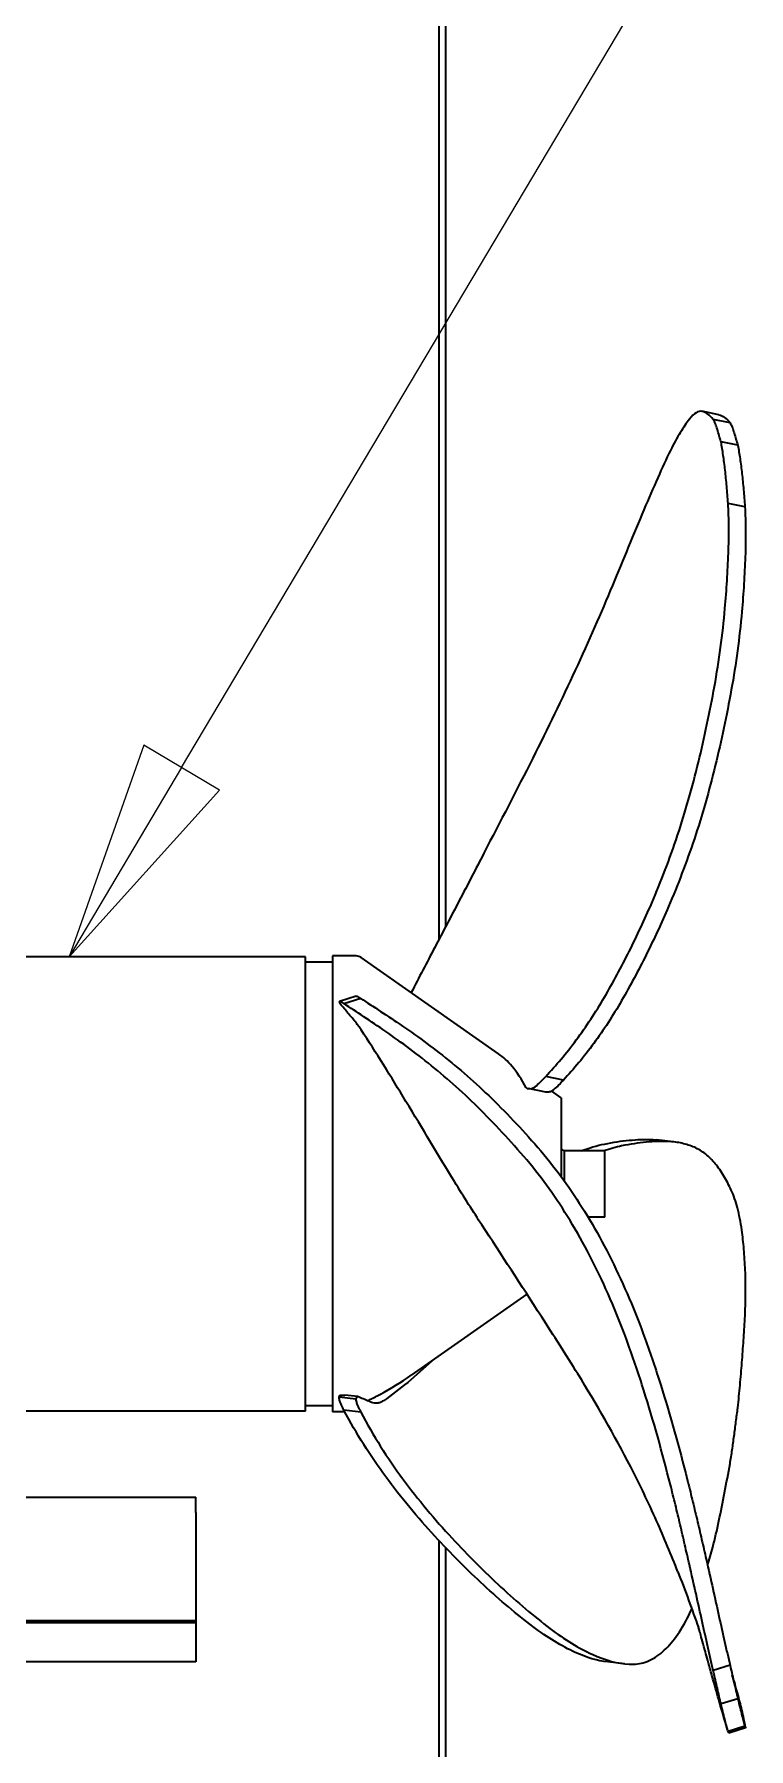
# Model space of a CAD drawing. Header units: millimetres. Extents: x 0 to 42050, y 0 to 29700.
# Drawn here: x 24491 to 24897, y 20908 to 21882 of the extents above; entities that cross this region are included whole.
import ezdxf

# ---------------------------------------------------------------- set-up
doc = ezdxf.new("R2010")
doc.units = ezdxf.units.MM
doc.header["$LTSCALE"] = 50
doc.layers.add('Symbol', color=7, linetype='Continuous', lineweight=18)
doc.layers.add('Visible', color=7, linetype='Continuous', lineweight=35)

# ---------------------------------------------------------------- blocks, each defined once
blk = doc.blocks.new('Balloon18')
at = {"layer": 'Symbol'}
for p, q in [((491.489, 429.307), (497.931, 440.148)), ((491.059, 429.562), (490.211, 427.158)), ((491.918, 429.051), (491.059, 429.562)), ((491.489, 429.307), (490.211, 427.158)), ((490.211, 427.158), (491.918, 429.051))]:
    blk.add_line(p, q, dxfattribs=at)
at = {"layer": 'Symbol', "flags": 128}
blk.add_lwpolyline([(491.059, 429.562), (490.211, 427.158), (491.918, 429.051), (491.059, 429.562)], dxfattribs=at)
at = {"layer": 'Symbol'}
blk.add_solid([(491.059, 429.562), (490.211, 427.158), (491.918, 429.051), (491.059, 429.562)], dxfattribs=at)

msp = doc.modelspace()

# ---------------------------------------------------------------- linework, layer by layer
at = {"layer": 'Visible', "color": 9, "true_color": 0xc0c0c0}
for p, q in [((24720.73, 21368), (24720.73, 26112.33)), ((24724.48, 21375.16), (24724.48, 26112.33)), ((24720.73, 20552.33), (24720.73, 21026.18)), ((24724.48, 20552.33), (24724.48, 21022.21))]:
    msp.add_line(p, q, dxfattribs=at)
at = {"layer": 'Visible'}
for p, q in [((24879.55, 21665.85), (24870.01, 21667.78)), ((24885.96, 21661.17), (24876.43, 21663.09)), ((24890.38, 21648.44), (24880.85, 21650.36)), ((24894.41, 21613.53), (24884.87, 21615.45)), ((24644.75, 21357.88), (24397.12, 21357.88)), ((24644.75, 21099.88), (24644.75, 21357.88)), ((24660.12, 21358.38), (24660.12, 21099.38)), ((24673.54, 21358.38), (24660.12, 21358.38)), ((24660.12, 21354.88), (24644.75, 21354.88)), ((24754.44, 21302.84), (24676.41, 21357.48)), ((24673.62, 21335.59), (24664.1, 21332.59)), ((24676.21, 21334.24), (24666.69, 21331.25)), ((24791.32, 21287.91), (24781.25, 21289.94)), ((24781.3, 21281.02), (24771.24, 21283.05)), ((24790.12, 21277.86), (24784.71, 21281.64)), ((24790.12, 21277.86), (24790.12, 21232.92)), ((24853.7, 21252.78), (24844.15, 21253.86)), ((24791.82, 21247.68), (24790.12, 21248.84)), ((24791.82, 21247.68), (24791.82, 21230.59)), ((24814.82, 21247.68), (24791.82, 21247.68)), ((24814.82, 21210.08), (24814.82, 21247.68)), ((24814.82, 21210.08), (24805.28, 21210.08)), ((24770.59, 21166.23), (24704.78, 21120.15)), ((24716.7, 21128.38), (24716.56, 21128.4)), ((24673.41, 21106.58), (24663.89, 21107.66)), ((24674.51, 21108.04), (24667.07, 21108.89)), ((24644.75, 21099.88), (24397.12, 21099.88)), ((24660.12, 21102.88), (24644.75, 21102.88)), ((24667.17, 21099.38), (24660.12, 21099.38)), ((24676.21, 21099.23), (24666.69, 21100.3)), ((23902.62, 21050.88), (24582.62, 21050.88)), ((24582.62, 21042.2), (24582.62, 21050.88)), ((24582.62, 21042.2), (24582.62, 20980.65)), ((23897.62, 20979.78), (24582.62, 20979.78)), ((24582.62, 20980.65), (23902.62, 20980.65)), ((24582.62, 20980.65), (24582.62, 20979.78)), ((24582.62, 20979.78), (24582.62, 20957.33)), ((24582.62, 20957.33), (23907.62, 20957.33)), ((24826.02, 20956.24), (24816.48, 20957.31)), ((24885.96, 20955.43), (24876.43, 20952.44)), ((24890.38, 20936.45), (24880.85, 20933.45)), ((24894.41, 20920.82), (24884.87, 20917.83)), ((24894.8, 20919.88), (24885.26, 20916.88))]:
    msp.add_line(p, q, dxfattribs=at)
msp.add_arc((24673.54, 21353.38), 5, 55, 90, dxfattribs=at)
for points, knots in [([(24862.87, 21663.23), (24862.01, 21662.14), (24861.15, 21660.95), (24859.41, 21658.41), (24858.53, 21657.06), (24857.64, 21655.62)], [0.000001, 0.000001, 0.000001, 0.000001, 1.175222, 1.175222, 2.350446, 2.350446, 2.350446, 2.350446]), ([(24870.12, 21667.75), (24869.02, 21668.01), (24867.87, 21667.75), (24865.44, 21666.24), (24864.18, 21664.98), (24862.87, 21663.23)], [0.000002, 0.000002, 0.000002, 0.000002, 1.800219, 1.800219, 3.600307, 3.600307, 3.600307, 3.600307]), ([(24876.43, 21663.09), (24875.41, 21664.39), (24874.38, 21665.43), (24872.28, 21666.99), (24871.21, 21667.5), (24870.12, 21667.75)], [0.000004, 0.000004, 0.000004, 0.000004, 1.79112, 1.79112, 3.582223, 3.582223, 3.582223, 3.582223]), ([(24878.74, 21657.43), (24878.4, 21658.62), (24878.04, 21659.69), (24877.27, 21661.59), (24876.86, 21662.41), (24876.43, 21663.09)], [0.000004, 0.000004, 0.000004, 0.000004, 0.808198, 0.808198, 1.616313, 1.616313, 1.616313, 1.616313]), ([(24879.65, 21665.83), (24880.74, 21665.58), (24881.81, 21665.07), (24883.91, 21663.51), (24884.94, 21662.47), (24885.96, 21661.17)], [0.000001, 0.000001, 0.000001, 0.000001, 1.791098, 1.791098, 3.582213, 3.582213, 3.582213, 3.582213]), ([(24885.96, 21661.17), (24886.39, 21660.48), (24886.8, 21659.67), (24887.57, 21657.77), (24887.93, 21656.7), (24888.27, 21655.51)], [0.000001, 0.000001, 0.000001, 0.000001, 0.80822, 0.80822, 1.61652, 1.61652, 1.61652, 1.61652]), ([(24857.64, 21655.62), (24856.75, 21654.18), (24855.85, 21652.61), (24854, 21649.25), (24853.05, 21647.44), (24852.09, 21645.53)], [0.000002, 0.000002, 0.000002, 0.000002, 1.175454, 1.175454, 2.350919, 2.350919, 2.350919, 2.350919]), ([(24880.85, 21650.36), (24880.48, 21651.53), (24880.12, 21652.7), (24879.42, 21655.05), (24879.07, 21656.24), (24878.74, 21657.43)], [-1.613107, -1.613107, -1.613107, -1.613107, -0.806555, -0.806555, -0.000004, -0.000004, -0.000004, -0.000004]), ([(24883.17, 21634.29), (24882.84, 21637.24), (24882.49, 21640.07), (24881.71, 21645.43), (24881.3, 21647.97), (24880.85, 21650.36)], [0.000003, 0.000003, 0.000003, 0.000003, 1.301687, 1.301687, 2.603729, 2.603729, 2.603729, 2.603729]), ([(24888.27, 21655.51), (24888.6, 21654.32), (24888.94, 21653.13), (24889.65, 21650.78), (24890.01, 21649.61), (24890.38, 21648.44)], [-1.613103, -1.613103, -1.613103, -1.613103, -0.806552, -0.806552, 0, 0, 0, 0]), ([(24852.09, 21645.53), (24847.46, 21636.05), (24842.47, 21624.7), (24834.18, 21605.07), (24831.24, 21597.96), (24825.29, 21583.57), (24822.31, 21576.33), (24819.18, 21568.84)], [0.000003, 0.000003, 0.000003, 0.000003, 5.648415, 5.648415, 8.575673, 8.575673, 11.302645, 11.302645, 11.302645, 11.302645]), ([(24890.38, 21648.44), (24890.82, 21646.05), (24891.24, 21643.51), (24892.02, 21638.14), (24892.38, 21635.32), (24892.7, 21632.37)], [0, 0, 0, 0, 1.302647, 1.302647, 2.604932, 2.604932, 2.604932, 2.604932]), ([(24884.87, 21615.45), (24884.63, 21618.76), (24884.36, 21621.99), (24883.79, 21628.28), (24883.49, 21631.33), (24883.17, 21634.29)], [0.000002, 0.000002, 0.000002, 0.000002, 1.302366, 1.302366, 2.604723, 2.604723, 2.604723, 2.604723]), ([(24892.7, 21632.37), (24893.02, 21629.41), (24893.33, 21626.36), (24893.9, 21620.07), (24894.16, 21616.84), (24894.41, 21613.53)], [0.000001, 0.000001, 0.000001, 0.000001, 1.302368, 1.302368, 2.60474, 2.60474, 2.60474, 2.60474]), ([(24885.04, 21587.09), (24885.23, 21592.18), (24885.31, 21597.13), (24885.25, 21606.64), (24885.11, 21611.17), (24884.87, 21615.45)], [0.000001, 0.000001, 0.000001, 0.000001, 1.624881, 1.624881, 3.249819, 3.249819, 3.249819, 3.249819]), ([(24894.41, 21613.53), (24894.65, 21609.25), (24894.79, 21604.71), (24894.85, 21595.21), (24894.77, 21590.26), (24894.58, 21585.16)], [0.000001, 0.000001, 0.000001, 0.000001, 1.62498, 1.62498, 3.249907, 3.249907, 3.249907, 3.249907]), ([(24883.09, 21555.81), (24883.56, 21561.13), (24883.95, 21566.4), (24884.59, 21576.84), (24884.84, 21582), (24885.04, 21587.09)], [0.000002, 0.000002, 0.000002, 0.000002, 1.620427, 1.620427, 3.240877, 3.240877, 3.240877, 3.240877]), ([(24894.58, 21585.16), (24894.39, 21580.08), (24894.14, 21574.92), (24893.5, 21564.48), (24893.11, 21559.2), (24892.65, 21553.89)], [0.000001, 0.000001, 0.000001, 0.000001, 1.620498, 1.620498, 3.240963, 3.240963, 3.240963, 3.240963]), ([(24819.18, 21568.84), (24812.68, 21553.28), (24805.6, 21537.15), (24790.39, 21504.21), (24782.33, 21487.58), (24773.89, 21470.77)], [0.000001, 0.000001, 0.000001, 0.000001, 5.680705, 5.680705, 11.356125, 11.356125, 11.356125, 11.356125]), ([(24877.12, 21511.52), (24878.45, 21518.83), (24879.61, 21526.21), (24881.6, 21541.03), (24882.43, 21548.45), (24883.09, 21555.81)], [0.000004, 0.000004, 0.000004, 0.000004, 2.243539, 2.243539, 4.486837, 4.486837, 4.486837, 4.486837]), ([(24892.65, 21553.89), (24891.98, 21546.53), (24891.16, 21539.11), (24889.17, 21524.29), (24888.02, 21516.9), (24886.68, 21509.59)], [0.000001, 0.000001, 0.000001, 0.000001, 2.243193, 2.243193, 4.486655, 4.486655, 4.486655, 4.486655]), ([(24868.01, 21468.46), (24869.72, 21475.53), (24871.33, 21482.65), (24874.37, 21497.02), (24875.79, 21504.25), (24877.12, 21511.52)], [0.000002, 0.000002, 0.000002, 0.000002, 2.233555, 2.233555, 4.467325, 4.467325, 4.467325, 4.467325]), ([(24886.68, 21509.59), (24885.36, 21502.32), (24883.94, 21495.09), (24880.91, 21480.72), (24879.3, 21473.6), (24877.59, 21466.53)], [0.000002, 0.000002, 0.000002, 0.000002, 2.2338, 2.2338, 4.467446, 4.467446, 4.467446, 4.467446]), ([(24773.89, 21470.77), (24764.82, 21452.67), (24755.37, 21434.7), (24741.5, 21407.76), (24736.89, 21398.87), (24727.53, 21380.95), (24722.87, 21372.1), (24718.24, 21363.26)], [0.000009, 0.000009, 0.000009, 0.000009, 6.114029, 6.114029, 9.18447, 9.18447, 12.193645, 12.193645, 12.193645, 12.193645]), ([(24856.14, 21426.92), (24858.36, 21433.58), (24860.46, 21440.39), (24864.42, 21454.26), (24866.28, 21461.31), (24868.01, 21468.46)], [0.000001, 0.000001, 0.000001, 0.000001, 2.261044, 2.261044, 4.523338, 4.523338, 4.523338, 4.523338]), ([(24877.59, 21466.53), (24875.85, 21459.38), (24874, 21452.33), (24870.03, 21438.46), (24867.93, 21431.65), (24865.7, 21424.99)], [0.000001, 0.000001, 0.000001, 0.000001, 2.26293, 2.26293, 4.524736, 4.524736, 4.524736, 4.524736]), ([(24841.45, 21388.3), (24844.11, 21394.48), (24846.66, 21400.8), (24851.55, 21413.66), (24853.9, 21420.23), (24856.14, 21426.92)], [0.000001, 0.000001, 0.000001, 0.000001, 2.259754, 2.259754, 4.521776, 4.521776, 4.521776, 4.521776]), ([(24865.7, 21424.99), (24863.45, 21418.31), (24861.1, 21411.75), (24856.21, 21398.88), (24853.66, 21392.56), (24851.01, 21386.38)], [0.000001, 0.000001, 0.000001, 0.000001, 2.268701, 2.268701, 4.536626, 4.536626, 4.536626, 4.536626]), ([(24814.62, 21334.97), (24819.53, 21343.4), (24824.21, 21352.06), (24833.16, 21369.86), (24837.41, 21378.98), (24841.45, 21388.3)], [0.000002, 0.000002, 0.000002, 0.000002, 3.437567, 3.437567, 6.867309, 6.867309, 6.867309, 6.867309]), ([(24851.01, 21386.38), (24846.98, 21377.05), (24842.75, 21367.92), (24833.88, 21350.12), (24829.24, 21341.44), (24824.39, 21333)], [0.000001, 0.000001, 0.000001, 0.000001, 3.425072, 3.425072, 6.857187, 6.857187, 6.857187, 6.857187]), ([(24665.03, 21332.27), (24664.75, 21332.47), (24664.51, 21332.58), (24664.12, 21332.63), (24663.98, 21332.57), (24663.89, 21332.42)], [0.0005972, 0.0005972, 0.0005972, 0.0005972, 0.2454142, 0.2454142, 0.4898773, 0.4898773, 0.4898773, 0.4898773]), ([(24663.89, 21332.42), (24663.91, 21332.35), (24663.94, 21332.26), (24664.02, 21332.07), (24664.06, 21331.96), (24664.17, 21331.73), (24664.24, 21331.61), (24664.37, 21331.37), (24664.43, 21331.26), (24664.5, 21331.14)], [0, 0, 0, 0, 0.0408521, 0.0408521, 0.083366, 0.083366, 0.1274584, 0.1274584, 0.1666946, 0.1666946, 0.1666946, 0.1666946]), ([(24673.54, 21320.38), (24672, 21322.29), (24670.47, 21324.14), (24667.45, 21327.73), (24665.96, 21329.47), (24664.5, 21331.14)], [0.001312, 0.001312, 0.001312, 0.001312, 0.931703, 0.931703, 1.862326, 1.862326, 1.862326, 1.862326]), ([(24666.69, 21331.25), (24666.42, 21331.39), (24666.15, 21331.55), (24665.6, 21331.89), (24665.32, 21332.08), (24665.03, 21332.27)], [-0.4890792, -0.4890792, -0.4890792, -0.4890792, -0.2448374, -0.2448374, -0.0009437, -0.0009437, -0.0009437, -0.0009437]), ([(24718.24, 21294.53), (24708.7, 21302.41), (24699.25, 21309.35), (24681.79, 21321.43), (24673.69, 21326.66), (24666.69, 21331.25)], [0.000083, 0.000083, 0.000083, 0.000083, 6.183109, 6.183109, 12.189603, 12.189603, 12.189603, 12.189603]), ([(24673.62, 21335.59), (24673.68, 21335.61), (24673.75, 21335.61), (24674.03, 21335.57), (24674.27, 21335.46), (24674.56, 21335.27)], [0.1418625, 0.1418625, 0.1418625, 0.1418625, 0.2446374, 0.2446374, 0.4891649, 0.4891649, 0.4891649, 0.4891649]), ([(24674.56, 21335.27), (24674.84, 21335.07), (24675.12, 21334.89), (24675.67, 21334.55), (24675.94, 21334.39), (24676.21, 21334.24)], [-0.4882855, -0.4882855, -0.4882855, -0.4882855, -0.2441805, -0.2441805, -0.0000988, -0.0000988, -0.0000988, -0.0000988]), ([(24676.21, 21334.24), (24683.23, 21329.66), (24691.37, 21324.45), (24708.91, 21312.4), (24718.4, 21305.47), (24727.98, 21297.6)], [0.000072, 0.000072, 0.000072, 0.000072, 5.978885, 5.978885, 12.144169, 12.144169, 12.144169, 12.144169]), ([(24781.25, 21289.94), (24787.13, 21296.16), (24792.96, 21303.06), (24804.26, 21318.24), (24809.59, 21326.34), (24814.62, 21334.97)], [0.000057, 0.000057, 0.000057, 0.000057, 3.371229, 3.371229, 6.741121, 6.741121, 6.741121, 6.741121]), ([(24824.39, 21333), (24819.43, 21324.37), (24814.17, 21316.26), (24802.98, 21301.06), (24797.2, 21294.15), (24791.32, 21287.91)], [0.000002, 0.000002, 0.000002, 0.000002, 3.51442, 3.51442, 7.031379, 7.031379, 7.031379, 7.031379]), ([(24676.41, 21316.46), (24675.93, 21317.19), (24675.43, 21317.9), (24674.48, 21319.2), (24674, 21319.82), (24673.54, 21320.38)], [0.0016391, 0.0016391, 0.0016391, 0.0016391, 0.2738858, 0.2738858, 0.5474137, 0.5474137, 0.5474137, 0.5474137]), ([(24744.99, 21205.59), (24740.18, 21212.89), (24734.98, 21221.17), (24720.52, 21244.78), (24711.31, 21260.29), (24693.5, 21289.6), (24684.99, 21303.32), (24676.41, 21316.46)], [6.121966, 6.121966, 6.121966, 6.121966, 9.132761, 9.132761, 13.943232, 13.943232, 18.237405, 18.237405, 18.237405, 18.237405]), ([(24770.09, 21283.47), (24767.65, 21288.23), (24765, 21292.29), (24759.71, 21298.58), (24757.12, 21300.96), (24754.44, 21302.84)], [0, 0, 0, 0, 2.165665, 2.165665, 4.040341, 4.040341, 4.040341, 4.040341]), ([(24773.89, 21238.36), (24764.82, 21249.5), (24755.37, 21259.65), (24741.5, 21273.72), (24736.89, 21278.16), (24727.53, 21286.69), (24722.87, 21290.71), (24718.24, 21294.53)], [0.000009, 0.000009, 0.000009, 0.000009, 6.114029, 6.114029, 9.184469, 9.184469, 12.193644, 12.193644, 12.193644, 12.193644]), ([(24727.98, 21297.6), (24732.61, 21293.8), (24737.25, 21289.8), (24746.58, 21281.32), (24751.19, 21276.89), (24765.1, 21262.79), (24774.54, 21252.61), (24783.59, 21241.41)], [0.000019, 0.000019, 0.000019, 0.000019, 2.988914, 2.988914, 6.032583, 6.032583, 12.090279, 12.090279, 12.090279, 12.090279]), ([(24775.97, 21284.65), (24776.87, 21285.46), (24777.77, 21286.31), (24779.53, 21288.08), (24780.4, 21288.99), (24781.25, 21289.94)], [0.0000786, 0.0000786, 0.0000786, 0.0000786, 0.4986626, 0.4986626, 0.9951281, 0.9951281, 0.9951281, 0.9951281]), ([(24770.09, 21283.47), (24770.09, 21283.47), (24770.1, 21283.46), (24770.11, 21283.45), (24770.11, 21283.45), (24770.12, 21283.44)], [0.000289142, 0.000289142, 0.000289142, 0.000289142, 0.0036532, 0.0036532, 0.007127886, 0.007127886, 0.007127886, 0.007127886]), ([(24770.12, 21283.44), (24771.01, 21282.99), (24771.99, 21282.85), (24774, 21283.26), (24775.01, 21283.79), (24775.97, 21284.65)], [0.000092, 0.000092, 0.000092, 0.000092, 0.525067, 0.525067, 1.049994, 1.049994, 1.049994, 1.049994]), ([(24786.05, 21282.62), (24785.61, 21282.22), (24785.16, 21281.89), (24784.16, 21281.34), (24783.62, 21281.13), (24782.47, 21280.9), (24781.88, 21280.9), (24781.3, 21281.02)], [0.0000108, 0.0000108, 0.0000108, 0.0000108, 0.2419617, 0.2419617, 0.5242347, 0.5242347, 0.8375173, 0.8375173, 0.8375173, 0.8375173]), ([(24791.32, 21287.91), (24790.47, 21286.96), (24789.6, 21286.04), (24787.84, 21284.27), (24786.95, 21283.43), (24786.05, 21282.62)], [0.0000113, 0.0000113, 0.0000113, 0.0000113, 0.497344, 0.497344, 0.9946676, 0.9946676, 0.9946676, 0.9946676]), ([(24814.62, 21251.54), (24819.53, 21252.54), (24824.21, 21253.25), (24833.16, 21254.1), (24837.41, 21254.24), (24841.45, 21254.09)], [0.000002, 0.000002, 0.000002, 0.000002, 3.437567, 3.437567, 6.867309, 6.867309, 6.867309, 6.867309]), ([(24851.01, 21253.01), (24846.98, 21253.16), (24842.75, 21253.02), (24833.88, 21252.16), (24829.24, 21251.44), (24824.39, 21250.44)], [0.000001, 0.000001, 0.000001, 0.000001, 3.425072, 3.425072, 6.857187, 6.857187, 6.857187, 6.857187]), ([(24865.7, 21249.67), (24863.45, 21250.63), (24861.1, 21251.39), (24856.21, 21252.5), (24853.66, 21252.86), (24851.01, 21253.01)], [0.000001, 0.000001, 0.000001, 0.000001, 2.268701, 2.268701, 4.536626, 4.536626, 4.536626, 4.536626]), ([(24783.59, 21241.41), (24791.99, 21230.93), (24800.01, 21219.22), (24815.15, 21193.16), (24822.22, 21178.93), (24828.73, 21163.71)], [0.000005, 0.000005, 0.000005, 0.000005, 5.690823, 5.690823, 11.381703, 11.381703, 11.381703, 11.381703]), ([(24877.59, 21240.34), (24875.85, 21242.48), (24874, 21244.34), (24870.03, 21247.45), (24867.93, 21248.71), (24865.7, 21249.67)], [0.000001, 0.000001, 0.000001, 0.000001, 2.26293, 2.26293, 4.524736, 4.524736, 4.524736, 4.524736]), ([(24819.18, 21160.71), (24812.68, 21175.95), (24805.6, 21190.17), (24790.39, 21216.22), (24782.33, 21227.91), (24773.89, 21238.36)], [0.000001, 0.000001, 0.000001, 0.000001, 5.680705, 5.680705, 11.356125, 11.356125, 11.356125, 11.356125]), ([(24886.68, 21225.29), (24885.36, 21228.17), (24883.94, 21230.86), (24880.91, 21235.88), (24879.3, 21238.2), (24877.59, 21240.34)], [0.000002, 0.000002, 0.000002, 0.000002, 2.2338, 2.2338, 4.467446, 4.467446, 4.467446, 4.467446]), ([(24892.65, 21202.55), (24891.98, 21207.2), (24891.16, 21211.44), (24889.17, 21219.04), (24888.02, 21222.4), (24886.68, 21225.29)], [0.000001, 0.000001, 0.000001, 0.000001, 2.243193, 2.243193, 4.486655, 4.486655, 4.486655, 4.486655]), ([(24856.28, 21008.6), (24852.6, 21018.03), (24848.54, 21027.84), (24839.63, 21047.81), (24834.72, 21058.06), (24820.28, 21086.16), (24810.13, 21103.71), (24792.75, 21131.89), (24785.8, 21142.73), (24767.41, 21171.12), (24756.01, 21188.88), (24744.99, 21205.59)], [0, 0, 0, 0, 3.17625, 3.17625, 6.58482, 6.58482, 12.664891, 12.664891, 16.537914, 16.537914, 22.845538, 22.845538, 22.845538, 22.845538]), ([(24894.58, 21179.92), (24894.39, 21184.04), (24894.14, 21187.99), (24893.5, 21195.54), (24893.11, 21199.14), (24892.65, 21202.55)], [0.000001, 0.000001, 0.000001, 0.000001, 1.620498, 1.620498, 3.240963, 3.240963, 3.240963, 3.240963]), ([(24894.41, 21152.29), (24894.65, 21157.3), (24894.79, 21162.14), (24894.85, 21171.4), (24894.77, 21175.8), (24894.58, 21179.92)], [0.000001, 0.000001, 0.000001, 0.000001, 1.62498, 1.62498, 3.249907, 3.249907, 3.249907, 3.249907]), ([(24828.73, 21163.71), (24831.88, 21156.33), (24834.89, 21148.64), (24840.83, 21132.25), (24843.76, 21123.53), (24852.03, 21097.26), (24857.01, 21079.24), (24861.65, 21061)], [0.000001, 0.000001, 0.000001, 0.000001, 2.751589, 2.751589, 5.671398, 5.671398, 11.33562, 11.33562, 11.33562, 11.33562]), ([(24852.09, 21058), (24847.46, 21076.24), (24842.47, 21094.26), (24834.18, 21120.57), (24831.24, 21129.34), (24825.29, 21145.72), (24822.31, 21153.37), (24819.18, 21160.71)], [0.000003, 0.000003, 0.000003, 0.000003, 5.648415, 5.648415, 8.575673, 8.575673, 11.302645, 11.302645, 11.302645, 11.302645]), ([(24892.7, 21127.39), (24893.02, 21131.6), (24893.33, 21135.79), (24893.9, 21144.1), (24894.16, 21148.22), (24894.41, 21152.29)], [0.000001, 0.000001, 0.000001, 0.000001, 1.302368, 1.302368, 2.60474, 2.60474, 2.60474, 2.60474]), ([(24716.7, 21128.38), (24712.08, 21124.02), (24707.47, 21119.93), (24698.26, 21112.36), (24693.67, 21108.86), (24689.07, 21105.68)], [-5.309394, -5.309394, -5.309394, -5.309394, -2.654545, -2.654545, -0.000035, -0.000035, -0.000035, -0.000035]), ([(24890.38, 21101.75), (24890.82, 21106.06), (24891.24, 21110.36), (24892.02, 21118.92), (24892.38, 21123.17), (24892.7, 21127.39)], [0, 0, 0, 0, 1.302647, 1.302647, 2.604932, 2.604932, 2.604932, 2.604932]), ([(24681.72, 21106.51), (24683.6, 21107.45), (24685.48, 21108.42), (24693.28, 21112.64), (24699.17, 21116.22), (24704.79, 21120.15)], [-24.940806, -24.940806, -24.940806, -24.940806, -24.112355, -24.112355, -21.494513, -21.494513, -21.494513, -21.494513]), ([(24663.89, 21107.66), (24663.91, 21107.79), (24663.94, 21107.92), (24664.02, 21108.18), (24664.06, 21108.3), (24664.17, 21108.54), (24664.24, 21108.64), (24664.37, 21108.81), (24664.43, 21108.88), (24664.5, 21108.94)], [0, 0, 0, 0, 0.0408527, 0.0408527, 0.0833671, 0.0833671, 0.1274593, 0.1274593, 0.1666953, 0.1666953, 0.1666953, 0.1666953]), ([(24665.03, 21103.67), (24664.75, 21104.21), (24664.51, 21104.82), (24664.12, 21106.17), (24663.98, 21106.89), (24663.89, 21107.66)], [0.0005996, 0.0005996, 0.0005996, 0.0005996, 0.2454176, 0.2454176, 0.4898797, 0.4898797, 0.4898797, 0.4898797]), ([(24664.5, 21108.94), (24664.8, 21108.95), (24665.11, 21108.95), (24665.73, 21108.95), (24666.08, 21108.95), (24666.64, 21108.92), (24666.87, 21108.91), (24667.07, 21108.89)], [-1.7687249, -1.7687249, -1.7687249, -1.7687249, -1.6791387, -1.6791387, -1.583065, -1.583065, -1.5198867, -1.5198867, -1.5198867, -1.5198867]), ([(24674.64, 21108.01), (24674.58, 21108.04), (24674.51, 21108.05), (24674.36, 21108.04), (24674.28, 21108.02), (24674.09, 21107.93), (24673.99, 21107.85), (24673.79, 21107.62), (24673.69, 21107.46), (24673.56, 21107.16), (24673.52, 21107.05), (24673.46, 21106.82), (24673.43, 21106.7), (24673.41, 21106.58)], [0.0000521, 0.0000521, 0.0000521, 0.0000521, 0.0400253, 0.0400253, 0.084912, 0.084912, 0.1429521, 0.1429521, 0.2115331, 0.2115331, 0.2493032, 0.2493032, 0.2857009, 0.2857009, 0.2857009, 0.2857009]), ([(24673.41, 21106.58), (24673.5, 21105.82), (24673.64, 21105.09), (24674.03, 21103.75), (24674.27, 21103.13), (24674.56, 21102.59)], [0.0000152, 0.0000152, 0.0000152, 0.0000152, 0.2446375, 0.2446375, 0.4891649, 0.4891649, 0.4891649, 0.4891649]), ([(24676.12, 21107.4), (24675.88, 21107.51), (24675.63, 21107.61), (24675.14, 21107.82), (24674.89, 21107.92), (24674.64, 21108.01)], [0.0000662, 0.0000662, 0.0000662, 0.0000662, 0.1471893, 0.1471893, 0.2943396, 0.2943396, 0.2943396, 0.2943396]), ([(24682.3, 21104.75), (24681.27, 21105.18), (24680.24, 21105.62), (24678.18, 21106.5), (24677.15, 21106.95), (24676.12, 21107.4)], [-1.238796, -1.238796, -1.238796, -1.238796, -0.619424, -0.619424, -0.000038, -0.000038, -0.000038, -0.000038]), ([(24689.07, 21105.68), (24688.51, 21105.3), (24687.94, 21105), (24686.8, 21104.54), (24686.22, 21104.38), (24685.07, 21104.23), (24684.5, 21104.22), (24683.38, 21104.38), (24682.83, 21104.53), (24682.3, 21104.75)], [-1.292443, -1.292443, -1.292443, -1.292443, -0.968196, -0.968196, -0.646097, -0.646097, -0.3185, -0.3185, -0.000044, -0.000044, -0.000044, -0.000044]), ([(24666.69, 21100.3), (24666.42, 21100.88), (24666.15, 21101.45), (24665.6, 21102.58), (24665.32, 21103.13), (24665.03, 21103.67)], [-0.4890841, -0.4890841, -0.4890841, -0.4890841, -0.2448414, -0.2448414, -0.0009487, -0.0009487, -0.0009487, -0.0009487]), ([(24718.24, 21028.85), (24708.7, 21039.19), (24699.25, 21050.45), (24681.79, 21074.3), (24673.69, 21086.92), (24666.69, 21100.3)], [0.000081, 0.000081, 0.000081, 0.000081, 6.183107, 6.183107, 12.1896, 12.1896, 12.1896, 12.1896]), ([(24674.56, 21102.59), (24674.84, 21102.05), (24675.12, 21101.5), (24675.67, 21100.38), (24675.94, 21099.81), (24676.21, 21099.23)], [-0.4882865, -0.4882865, -0.4882865, -0.4882865, -0.2441814, -0.2441814, -0.0000998, -0.0000998, -0.0000998, -0.0000998]), ([(24676.21, 21099.23), (24683.23, 21085.86), (24691.37, 21073.24), (24708.91, 21049.38), (24718.4, 21038.11), (24727.98, 21027.75)], [0.000073, 0.000073, 0.000073, 0.000073, 5.978885, 5.978885, 12.14417, 12.14417, 12.14417, 12.14417]), ([(24888.27, 21085.79), (24888.6, 21088.46), (24888.94, 21091.12), (24889.65, 21096.44), (24890.01, 21099.09), (24890.38, 21101.75)], [-1.613103, -1.613103, -1.613103, -1.613103, -0.806552, -0.806552, 0, 0, 0, 0]), ([(24885.96, 21070.03), (24886.39, 21072.6), (24886.8, 21075.21), (24887.57, 21080.47), (24887.93, 21083.12), (24888.27, 21085.79)], [0.000001, 0.000001, 0.000001, 0.000001, 0.80822, 0.80822, 1.61652, 1.61652, 1.61652, 1.61652]), ([(24879.65, 21037.48), (24880.74, 21042.69), (24881.81, 21048.01), (24883.91, 21058.88), (24884.94, 21064.41), (24885.96, 21070.03)], [0.000001, 0.000001, 0.000001, 0.000001, 1.791098, 1.791098, 3.582213, 3.582213, 3.582213, 3.582213]), ([(24857.64, 21035.22), (24856.75, 21039), (24855.85, 21042.8), (24854, 21050.4), (24853.05, 21054.2), (24852.09, 21058)], [0.000002, 0.000002, 0.000002, 0.000002, 1.175454, 1.175454, 2.350919, 2.350919, 2.350919, 2.350919]), ([(24861.65, 21061), (24862.6, 21057.2), (24863.55, 21053.4), (24865.39, 21045.8), (24866.3, 21042), (24867.19, 21038.22)], [0.000001, 0.000001, 0.000001, 0.000001, 1.175497, 1.175497, 2.350977, 2.350977, 2.350977, 2.350977]), ([(24867.19, 21038.22), (24868.08, 21034.44), (24868.96, 21030.68), (24870.69, 21023.17), (24871.55, 21019.43), (24872.41, 21015.7)], [0.000001, 0.000001, 0.000001, 0.000001, 1.175244, 1.175244, 2.350485, 2.350485, 2.350485, 2.350485]), ([(24873.22, 21012.15), (24874.24, 21015.42), (24875.23, 21018.91), (24877.4, 21027.27), (24878.56, 21032.25), (24879.65, 21037.48)], [0.374784, 0.374784, 0.374784, 0.374784, 1.800074, 1.800074, 3.600258, 3.600258, 3.600258, 3.600258]), ([(24773.89, 20977.51), (24764.82, 20984.47), (24755.37, 20992.29), (24741.5, 21005.16), (24736.89, 21009.61), (24727.53, 21019), (24722.87, 21023.83), (24718.24, 21028.85)], [0.000009, 0.000009, 0.000009, 0.000009, 6.114029, 6.114029, 9.184468, 9.184468, 12.193642, 12.193642, 12.193642, 12.193642]), ([(24727.98, 21027.75), (24732.61, 21022.76), (24737.25, 21017.94), (24746.58, 21008.6), (24751.19, 21004.15), (24765.1, 20991.24), (24774.54, 20983.39), (24783.59, 20976.41)], [0.000019, 0.000019, 0.000019, 0.000019, 2.988914, 2.988914, 6.032582, 6.032582, 12.090278, 12.090278, 12.090278, 12.090278]), ([(24862.87, 21012.7), (24862.01, 21016.43), (24861.15, 21020.17), (24859.41, 21027.67), (24858.53, 21031.44), (24857.64, 21035.22)], [0.000001, 0.000001, 0.000001, 0.000001, 1.175222, 1.175222, 2.350446, 2.350446, 2.350446, 2.350446]), ([(24856.28, 21008.6), (24858.46, 21003.03), (24860.51, 20997.6), (24864.4, 20987.04), (24866.23, 20981.9), (24867.95, 20976.95)], [0.049233, 0.049233, 0.049233, 0.049233, 2.261044, 2.261044, 4.494178, 4.494178, 4.494178, 4.494178]), ([(24870.12, 20980.33), (24869.02, 20985.31), (24867.87, 20990.54), (24865.44, 21001.39), (24864.18, 21006.99), (24862.87, 21012.7)], [0.000002, 0.000002, 0.000002, 0.000002, 1.800219, 1.800219, 3.600307, 3.600307, 3.600307, 3.600307]), ([(24872.41, 21015.7), (24873.72, 21009.99), (24874.98, 21004.39), (24877.4, 20993.54), (24878.56, 20988.31), (24879.65, 20983.33)], [0.000001, 0.000001, 0.000001, 0.000001, 1.800074, 1.800074, 3.600258, 3.600258, 3.600258, 3.600258]), ([(24828.73, 20956.02), (24831.88, 20955.86), (24834.89, 20956.28), (24840.83, 20958.27), (24843.76, 20959.93), (24852.03, 20966.6), (24857.01, 20973.27), (24861.65, 20982.04)], [0.000001, 0.000001, 0.000001, 0.000001, 2.751589, 2.751589, 5.671398, 5.671398, 11.33562, 11.33562, 11.33562, 11.33562]), ([(24876.43, 20952.44), (24875.41, 20956.76), (24874.38, 20961.25), (24872.28, 20970.57), (24871.21, 20975.38), (24870.12, 20980.33)], [0.000004, 0.000004, 0.000004, 0.000004, 1.79112, 1.79112, 3.582223, 3.582223, 3.582223, 3.582223]), ([(24879.65, 20983.33), (24880.74, 20978.37), (24881.81, 20973.56), (24883.91, 20964.25), (24884.94, 20959.75), (24885.96, 20955.43)], [0.000001, 0.000001, 0.000001, 0.000001, 1.791098, 1.791098, 3.582213, 3.582213, 3.582213, 3.582213]), ([(24816.48, 20957.31), (24810.73, 20957.96), (24804.56, 20959.79), (24790.39, 20966.22), (24782.33, 20971.15), (24773.89, 20977.51)], [0.777966, 0.777966, 0.777966, 0.777966, 5.680705, 5.680705, 11.356125, 11.356125, 11.356125, 11.356125]), ([(24783.59, 20976.41), (24791.99, 20970.06), (24800.01, 20965.13), (24815.15, 20958.24), (24822.22, 20956.33), (24828.73, 20956.02)], [0.000005, 0.000005, 0.000005, 0.000005, 5.690823, 5.690823, 11.381703, 11.381703, 11.381703, 11.381703]), ([(24884.55, 20918.84), (24883.16, 20923.47), (24881.78, 20928.15), (24879.21, 20937.02), (24878.01, 20941.26), (24876.06, 20948.23), (24875.27, 20951.08), (24873.42, 20957.76), (24872.42, 20961.4), (24870.95, 20966.74), (24870.4, 20968.71), (24869.48, 20972), (24869.15, 20973.19), (24868.57, 20975.22), (24868.45, 20975.59), (24868.44, 20975.63), (24868.44, 20975.63), (24868.44, 20975.63)], [0, 0, 0, 0, 1.45328, 1.45328, 2.781658, 2.781658, 3.739267, 3.739267, 5.198298, 5.198298, 6.450159, 6.450159, 7.934473, 7.934473, 10.18877, 10.18877, 10.298423, 10.298423, 10.298423, 10.298423]), ([(24878.74, 20942.34), (24878.4, 20943.82), (24878.04, 20945.4), (24877.27, 20948.77), (24876.86, 20950.56), (24876.43, 20952.44)], [0.000004, 0.000004, 0.000004, 0.000004, 0.808198, 0.808198, 1.616313, 1.616313, 1.616313, 1.616313]), ([(24885.96, 20955.43), (24886.39, 20953.55), (24886.8, 20951.77), (24887.57, 20948.4), (24887.93, 20946.81), (24888.27, 20945.34)], [0.000001, 0.000001, 0.000001, 0.000001, 0.80822, 0.80822, 1.61652, 1.61652, 1.61652, 1.61652]), ([(24892.65, 20930.2), (24891.98, 20932.92), (24891.16, 20936.1), (24889.3, 20942.85), (24888.31, 20946.31), (24887.19, 20950.08)], [0.000001, 0.000001, 0.000001, 0.000001, 2.243193, 2.243193, 4.199003, 4.199003, 4.199003, 4.199003]), ([(24880.85, 20933.45), (24880.48, 20934.94), (24880.12, 20936.43), (24879.42, 20939.39), (24879.07, 20940.87), (24878.74, 20942.34)], [-1.613107, -1.613107, -1.613107, -1.613107, -0.806555, -0.806555, -0.000004, -0.000004, -0.000004, -0.000004]), ([(24888.27, 20945.34), (24888.6, 20943.87), (24888.94, 20942.39), (24889.65, 20939.43), (24890.01, 20937.94), (24890.38, 20936.45)], [-1.613103, -1.613103, -1.613103, -1.613103, -0.806552, -0.806552, 0, 0, 0, 0]), ([(24883.17, 20923.89), (24882.84, 20925.15), (24882.49, 20926.58), (24881.71, 20929.77), (24881.3, 20931.53), (24880.85, 20933.45)], [0.000003, 0.000003, 0.000003, 0.000003, 1.301687, 1.301687, 2.603729, 2.603729, 2.603729, 2.603729]), ([(24890.38, 20936.45), (24890.82, 20934.53), (24891.24, 20932.77), (24892.02, 20929.58), (24892.38, 20928.15), (24892.7, 20926.89)], [0, 0, 0, 0, 1.302647, 1.302647, 2.604932, 2.604932, 2.604932, 2.604932]), ([(24894.58, 20921.55), (24894.39, 20922.52), (24894.14, 20923.73), (24893.5, 20926.62), (24893.11, 20928.3), (24892.65, 20930.2)], [0.000001, 0.000001, 0.000001, 0.000001, 1.620498, 1.620498, 3.240963, 3.240963, 3.240963, 3.240963]), ([(24884.87, 20917.83), (24884.63, 20918.59), (24884.36, 20919.47), (24883.79, 20921.49), (24883.49, 20922.63), (24883.17, 20923.89)], [0.000002, 0.000002, 0.000002, 0.000002, 1.302366, 1.302366, 2.604723, 2.604723, 2.604723, 2.604723]), ([(24892.7, 20926.89), (24893.02, 20925.63), (24893.33, 20924.49), (24893.9, 20922.47), (24894.16, 20921.58), (24894.41, 20920.82)], [0.000001, 0.000001, 0.000001, 0.000001, 1.302368, 1.302368, 2.60474, 2.60474, 2.60474, 2.60474]), ([(24894.41, 20920.82), (24894.65, 20920.09), (24894.79, 20919.78), (24894.85, 20920.03), (24894.77, 20920.58), (24894.58, 20921.55)], [0.000001, 0.000001, 0.000001, 0.000001, 1.62498, 1.62498, 3.249907, 3.249907, 3.249907, 3.249907])]:
    msp.add_open_spline(points, degree=3, knots=knots, dxfattribs=at)
for points in [[(24879.55, 21665.85), (24879.58, 21665.85), (24879.62, 21665.84), (24879.65, 21665.83)], [(24718.24, 21363.26), (24713.75, 21354.68), (24709.28, 21346.11), (24704.88, 21337.54)], [(24801.26, 21247.68), (24805.93, 21249.39), (24810.38, 21250.69), (24814.62, 21251.54)], [(24824.39, 21250.44), (24821.17, 21249.78), (24817.82, 21248.85), (24814.35, 21247.68)], [(24841.45, 21254.09), (24842.37, 21254.04), (24843.27, 21253.96), (24844.15, 21253.86)], [(24716.92, 21128.65), (24716.85, 21128.56), (24716.77, 21128.47), (24716.7, 21128.38)], [(24679.99, 21105.73), (24680.53, 21105.94), (24681.11, 21106.2), (24681.72, 21106.51)], [(24861.65, 20982.04), (24862.52, 20983.75), (24863.38, 20985.56), (24864.22, 20987.47)], [(24868.68, 20974.83), (24868.52, 20975.28), (24868.29, 20975.96), (24867.95, 20976.95)], [(24885.26, 20916.88), (24885.21, 20916.87), (24885.08, 20917.18), (24884.87, 20917.83)]]:
    msp.add_open_spline(points, degree=3, dxfattribs=at)

# ---------------------------------------------------------------- block references
at = {"layer": 'Symbol', "xscale": 50, "yscale": 50, "zscale": 50}
msp.add_blockref('Balloon18', (0, 0), dxfattribs=at)

doc.saveas('drawing.dxf')
